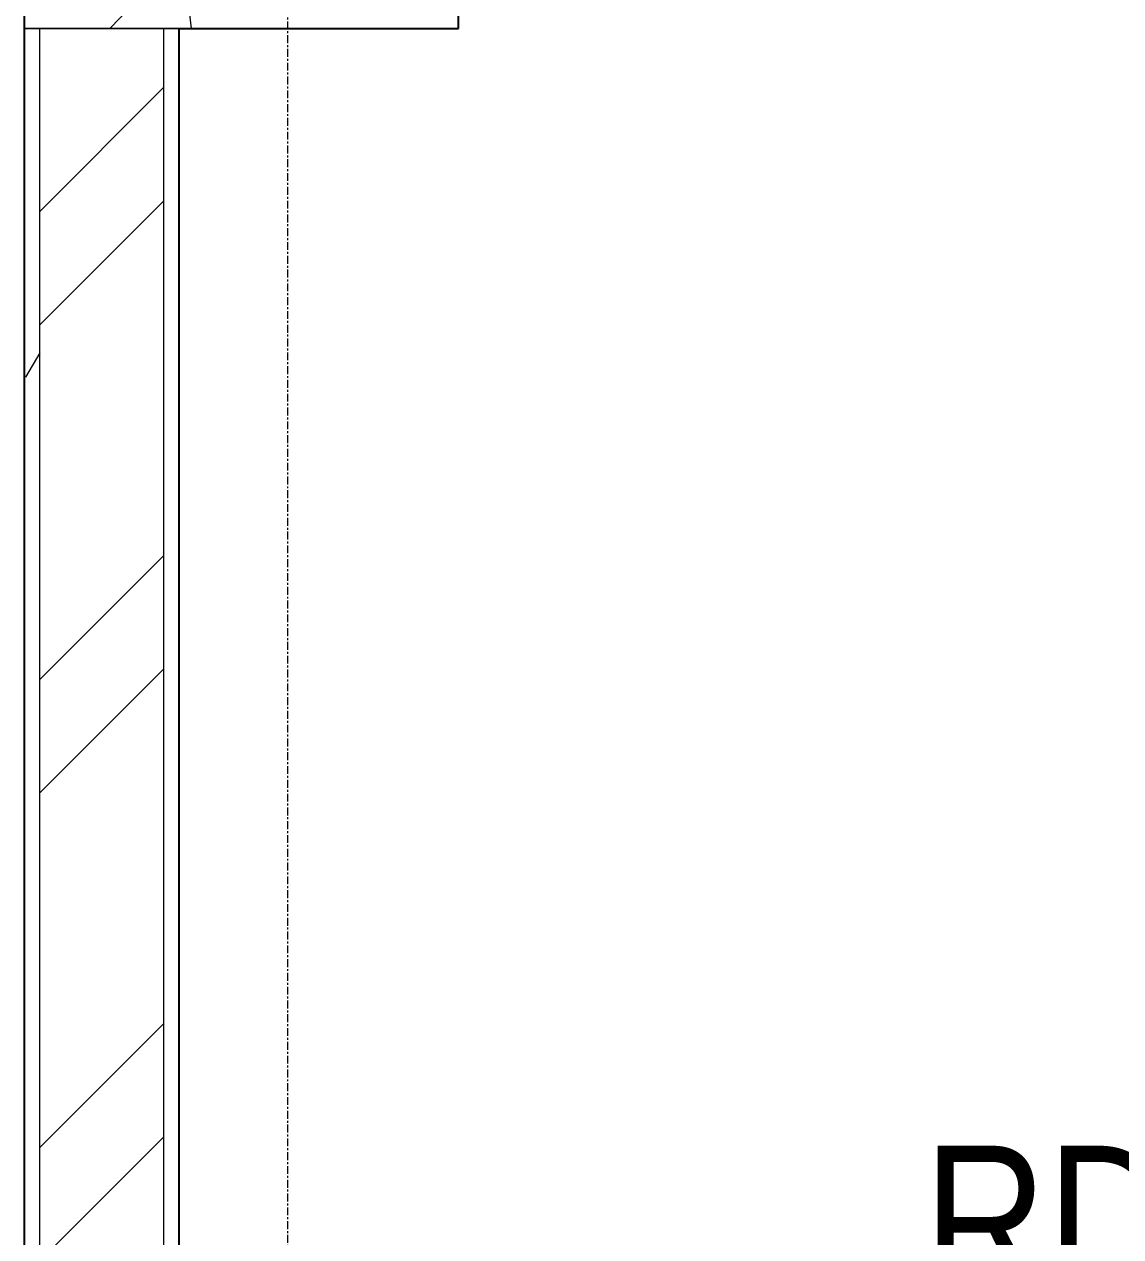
# Model space of a CAD drawing. Header units: inches. Extents: x -83664 to 20107, y -47222 to 19398.
# Drawn here: x 8603 to 10370, y -8112 to -6157 of the extents above; entities that cross this region are included whole.
import ezdxf

# ---------------------------------------------------------------- set-up
doc = ezdxf.new("R2010")
doc.units = ezdxf.units.IN
doc.header["$MEASUREMENT"] = 0
doc.linetypes.add('Grid Line', pattern=[22.225, 12.7, -3.175, 3.175, -3.175])
for name, color, linetype, lineweight in [('A-WALL', 7, 'Continuous', 9), ('A-WALL-PATT', 7, 'Continuous', 25), ('G-ANNO-TEXT', 7, 'Continuous', 9), ('S-GRID', 7, 'Continuous', 9)]:
    doc.layers.add(name, color=color, linetype=linetype, lineweight=lineweight)
doc.styles.add('Arial Narrow_21', font='ARIALN.TTF', dxfattribs={"height": 240})

# ---------------------------------------------------------------- blocks, each defined once
blk = doc.blocks.new('SMBZ_Hospital Arch Model_2026_01_29_rvt-1-FIRST FLOOR AC CONDITIONING LAYOUT - PART A')
at = {"layer": 'A-WALL-PATT', "lineweight": 9, "true_color": 0xbbbbbb}
h = blk.add_hatch(dxfattribs=at)
h.set_pattern_fill('FP_14', color=9, style=0, pattern_type=2)
h.set_pattern_definition([(50, (0, 0), (1093.1044, -95.634), [114.3, -1257.3]), (355, (0, 0), (-211.4575, 1146.341), [91.44, -1005.84]), (100.451, (91.1, -8), (881.656, 1050.7003), [97.14, -1068.54]), (46.184, (0, 304.8), (1626.475, -252.257), [171.45, -1885.95]), (96.636, (135.5, 283.8), (1424.416, 1484.565), [145.71, -1602.811]), (351.184, (0, 304.8), (1424.43, 1484.551), [137.16, -1508.76]), (21, (152.4, 228.6), (909.6863, -613.591), [114.3, -1257.3]), (326, (152.4, 228.6), (370.812, 1105.129), [91.44, -1005.84]), (71.451, (228.2, 177.5), (1280.5033, 491.528), [97.14, -1068.54]), (37.5, (0, 0), (18.5313, 507.3303), [50.292, -943.356, 50.292, -970.788, -1009.65]), (37.5, (0, 0), (18.5313, 507.3303), [-2014.728, 50.292, -959.358]), (7.5, (0, 0), (400.9178, 601.0836), [50.292, -531.876, 50.292, -920.496, -384.81]), (7.5, (0, 0), (400.9178, 601.0836), [-1552.956, 50.292, -334.518]), (327.5, (-339.85, 0), (813.54515, -34.3737), [50.292, -330.708, 50.292, -1138.428, -1577.34]), (327.5, (-339.85, 0), (813.54515, -34.3737), [-1569.72, 50.292, -1527.048]), (317.5, (-492.25, 0), (888.7755, 152.56), [50.292, -445.008, 50.292, -739.14, -1120.14]), (317.5, (-492.25, 0), (888.7755, 152.56), [-1284.732, 50.292, -1069.848])])
h.paths.add_polyline_path([(160059.4, 92207.7), (160759.4, 92207.7), (160759.4, 97182.7), (160059.4, 97182.7), (160059.4, 95279.5)])
h = blk.add_hatch(dxfattribs=at)
h.set_pattern_fill('FP_13', color=9, style=0, pattern_type=2)
h.set_pattern_definition([(0, (0, 0), (1219.2, 304.8), [50.292, -864.108, 50.292, -864.108, -4876.8]), (0, (0, 0), (1219.2, 304.8), [-1828.8, 50.292, -1778.508, 50.292, -864.108, -2133.6]), (0, (0, 0), (1219.2, 304.8), [-4572, 50.292, -559.308, 50.292, -1473.708]), (120, (457.2, 152.4), (-873.56454, 903.45817), [50.292, -864.108, 50.292, -864.108, -4876.8]), (120, (457.2, 152.4), (-873.56454, 903.45817), [-1828.8, 50.292, -1778.508, 50.292, -864.108, -2133.6]), (120, (457.2, 152.4), (-873.56454, 903.45817), [-4572, 50.292, -559.308, 50.292, -1473.708]), (240, (609.6, 762), (-345.63546, -1208.25817), [50.292, -864.108, 50.292, -864.108, -4876.8]), (240, (609.6, 762), (-345.63546, -1208.25817), [-1828.8, 50.292, -1778.508, 50.292, -864.108, -2133.6]), (240, (609.6, 762), (-345.63546, -1208.25817), [-4572, 50.292, -559.308, 50.292, -1473.708])])
h.paths.add_polyline_path([(160084.4, 89607.7), (160084.4, 92207.7), (160059.4, 92207.7), (160059.4, 89607.7)])
h = blk.add_hatch(dxfattribs=at)
h.set_pattern_fill('FP_12', color=9, style=0, pattern_type=2)
h.set_pattern_definition([(45, (0, 0), (-377.1708, 377.1708), []), (45, (0, 571.5), (-377.1708, 377.1708), [])])
h.paths.add_polyline_path([(160284.4, 89757.7), (160284.4, 92207.7), (160084.4, 92207.7), (160084.4, 89757.7)])
at = {"layer": 'A-WALL', "color": 9, "lineweight": 25, "true_color": 0xbbbbbb}
for p, q in [((160059.4, 97182.7), (160059.4, 92207.7)), ((160759.4, 92207.7), (160759.4, 93082.7)), ((160059.4, 92207.7), (160059.4, 89782.7)), ((160309.4, 92207.7), (160759.4, 92207.7)), ((160309.4, 89782.7), (160309.4, 92207.7))]:
    blk.add_line(p, q, dxfattribs=at)
at = {"layer": 'A-WALL', "color": 9, "true_color": 0xbbbbbb}
for p, q in [((160059.4, 97182.7), (160059.4, 92207.7)), ((160759.4, 92207.7), (160759.4, 93082.7)), ((160059.4, 92207.7), (160084.4, 92207.7)), ((160084.4, 92207.7), (160059.4, 92207.7)), ((160059.4, 92207.7), (160059.4, 89782.7)), ((160084.4, 92207.7), (160284.4, 92207.7)), ((160084.4, 89782.7), (160084.4, 92207.7)), ((160284.4, 92207.7), (160084.4, 92207.7)), ((160284.4, 92207.7), (160309.4, 92207.7)), ((160309.4, 92207.7), (160284.4, 92207.7)), ((160284.4, 89782.7), (160284.4, 92207.7)), ((160759.4, 92207.7), (160309.4, 92207.7)), ((160309.4, 89782.7), (160309.4, 92207.7))]:
    blk.add_line(p, q, dxfattribs=at)

msp = doc.modelspace()

# ---------------------------------------------------------------- linework, layer by layer
at = {"layer": 'S-GRID', "color": 254, "linetype": 'Grid Line', "true_color": 0xdcdcdc}
msp.add_line((9027.7, -44103.7), (9027.7, 15149.1), dxfattribs=at)

# ---------------------------------------------------------------- block references
at = {"lineweight": 5}
msp.add_blockref('SMBZ_Hospital Arch Model_2026_01_29_rvt-1-FIRST FLOOR AC CONDITIONING LAYOUT - PART A', (-151456.7, -98372.2), dxfattribs=at)

# ---------------------------------------------------------------- texts
at = {"layer": 'G-ANNO-TEXT', "insert": (10052.8, -7964.9), "char_height": 240, "width": 1010.126, "attachment_point": 1, "style": 'Arial Narrow_21'}
msp.add_mtext('RD-02', dxfattribs=at)

doc.saveas('drawing.dxf')
